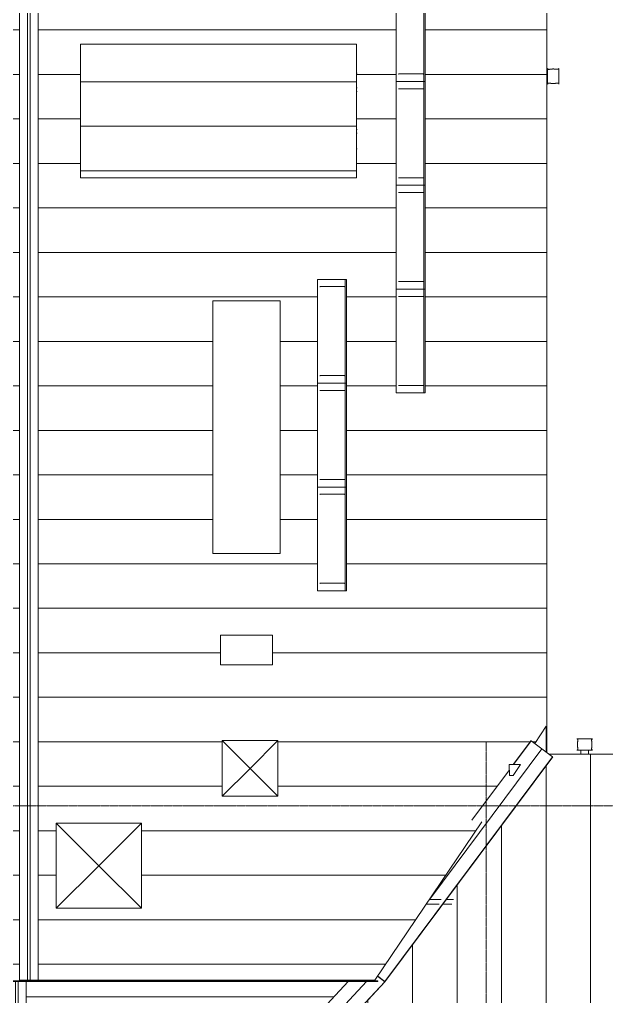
# Model space of a CAD drawing. Header units: millimetres. Extents: x -10178924 to 11692288, y -947381 to 58396.
# Drawn here: x 24262 to 32170, y -158919 to -145746 of the extents above; entities that cross this region are included whole.
import ezdxf

# ---------------------------------------------------------------- set-up
doc = ezdxf.new("R2010")
doc.units = ezdxf.units.MM
doc.linetypes.add('ADSK_Линия сетки', pattern=[25, 20, -2.5, 0, -2.5])
for name, color, linetype, lineweight in [('Воздуховоды', 7, 'Continuous', 18), ('Каркас', 7, 'Continuous', 18), ('Крыша', 7, 'Continuous', 9), ('Крыша штриховка', 7, 'Continuous', 9), ('Обобщенные модели', 7, 'Continuous', 18), ('Ограждение', 7, 'Continuous', 9), ('Оси', 253, 'Continuous', 9), ('Панели витража', 7, 'Continuous', 9), ('Перекрытие', 7, 'Continuous', 18), ('Стены наружные', 7, 'Continuous', 18), ('ШТРИХОВКА', 252, 'Continuous', 15)]:
    doc.layers.add(name, color=color, linetype=linetype, lineweight=lineweight)

# ---------------------------------------------------------------- blocks, each defined once
blk = doc.blocks.new('Водосток - Тип 1 _карниз больше 490мм_-5200714-План 2-го этажа')
at = {"layer": 'Обобщенные модели'}
for p, q in [((19, 685), (125, 685)), ((125, 685), (231, 685)), ((125, 535), (19, 535)), ((231, 535), (125, 535))]:
    blk.add_line(p, q, dxfattribs=at)
at = {"layer": 'Обобщенные модели', "flags": 128}
for points in [[(75, 523), (75, 528), (75, 534), (75, 535)], [(175, 535), (175, 531), (175, 525), (175, 522)]]:
    blk.add_lwpolyline(points, dxfattribs=at)
at = {"layer": 'Обобщенные модели'}
for points in [[(19, 535), (21, 535), (25, 536), (29, 539), (31, 542), (32, 545), (32, 547), (32, 549), (32, 552), (32, 554), (32, 556), (32, 559), (32, 561), (31, 564), (31, 567), (31, 570), (30, 573), (30, 576), (29, 579), (29, 582), (29, 586), (28, 590), (28, 596), (27, 605), (27, 615), (28, 624), (28, 630), (29, 634), (29, 638), (29, 641), (30, 644), (30, 647), (31, 650), (31, 653), (31, 656), (32, 659), (32, 661), (32, 664), (32, 666), (32, 668), (32, 671), (32, 673), (32, 675), (31, 678), (29, 681), (25, 684), (21, 685), (19, 685)], [(231, 685), (229, 685), (225, 684), (221, 681), (219, 678), (218, 675), (218, 673), (218, 671), (218, 668), (218, 666), (218, 664), (218, 661), (218, 659), (219, 656), (219, 653), (219, 650), (220, 647), (220, 644), (221, 641), (221, 638), (221, 634), (222, 630), (222, 624), (223, 615), (223, 605), (222, 596), (222, 590), (221, 586), (221, 582), (221, 579), (220, 576), (220, 573), (219, 570), (219, 567), (219, 564), (218, 561), (218, 559), (218, 556), (218, 554), (218, 552), (218, 549), (218, 547), (218, 545), (219, 542), (221, 539), (225, 536), (229, 535), (231, 535)]]:
    blk.add_open_spline(points, degree=3, knots=[-1, -1, -1, -1, -0.941176, -0.882353, -0.852941, -0.823529, -0.808824, -0.794118, -0.779412, -0.764706, -0.75, -0.735294, -0.720588, -0.705882, -0.691176, -0.676471, -0.661765, -0.647059, -0.632353, -0.617647, -0.602941, -0.588235, -0.558824, -0.529412, -0.470588, -0.441176, -0.411765, -0.397059, -0.382353, -0.367647, -0.352941, -0.338235, -0.323529, -0.308824, -0.294118, -0.279412, -0.264706, -0.25, -0.235294, -0.220588, -0.205882, -0.191176, -0.176471, -0.147059, -0.117647, -0.058824, 0, 0, 0, 0], dxfattribs=at)
blk = doc.blocks.new('PNS_Решетка вентиляционная - Декоративная-V23-План 2-го этажа')
at = {"layer": 'Панели витража'}
for p, q in [((-105, -192), (-105, -200)), ((105, -192), (105, -200))]:
    blk.add_line(p, q, dxfattribs=at)
blk = doc.blocks.new('PNS_Решетка вентиляционная - Декоративная-V24-План 2-го этажа')
at = {"layer": 'Панели витража'}
for p, q in [((-100, -192), (-100, -200)), ((100, -192), (100, -200))]:
    blk.add_line(p, q, dxfattribs=at)
blk = doc.blocks.new('PNS_Решетка вентиляционная - Декоративная-V25-План 2-го этажа')
at = {"layer": 'Панели витража'}
for p, q in [((-255, -192), (-255, -200)), ((255, -192), (255, -200))]:
    blk.add_line(p, q, dxfattribs=at)
blk = doc.blocks.new('Ограждение - Ограждение-2966641-План 2-го этажа')
at = {"layer": 'Ограждение'}
for p, q in [((24262, 43659), (24262, 17892)), ((24371, 43659), (24371, 17892)), ((24404, 17892), (24404, 43659)), ((24513, 43659), (24513, 17892)), ((24371, 17892), (24262, 17892)), ((24388, 17892), (24371, 17892)), ((24404, 17892), (24388, 17892)), ((24513, 17892), (24404, 17892))]:
    blk.add_line(p, q, dxfattribs=at)
blk = doc.blocks.new('Ограждение - Ограждение-2966801-План 2-го этажа')
at = {"layer": 'Ограждение'}
for p, q in [((24101, 17874), (24101, 13407)), ((24209, 17874), (24209, 13407)), ((24243, 13407), (24243, 17874)), ((24351, 17874), (24351, 13406))]:
    blk.add_line(p, q, dxfattribs=at)
blk = doc.blocks.new('Ограждение - Ограждение-2969153-План 2-го этажа')
at = {"layer": 'Ограждение'}
for p, q in [((30914, 20801), (31154, 21123)), ((31155, 21122), (30916, 20801)), ((31154, 21123), (31155, 21122)), ((31155, 21122), (31300, 21014)), ((29789, 18987), (31300, 21014)), ((31300, 21014), (31445, 20906)), ((29183, 17874), (31445, 20906)), ((29184, 17873), (31446, 20906)), ((31445, 20906), (31446, 20906)), ((30862, 20729), (30355, 20050)), ((30363, 20063), (30862, 20731)), ((29087, 17947), (29183, 17873)), ((29183, 17874), (29088, 17947)), ((24522, 13406), (28689, 17874)), ((28691, 17874), (24524, 13406)), ((24883, 13262), (29183, 17873)), ((24883, 13259), (29184, 17872)), ((25252, 13922), (28939, 17874)), ((28698, 17884), (28705, 17892)), ((28707, 17892), (28700, 17884)), ((28948, 17884), (28955, 17892)), ((29172, 17882), (29184, 17873)), ((29184, 17873), (29183, 17874)), ((29183, 17873), (29184, 17872))]:
    blk.add_line(p, q, dxfattribs=at)
blk = doc.blocks.new('Водосток - Тип 1 _карниз больше 490мм_-5192914-План 2-го этажа')
at = {"layer": 'Обобщенные модели'}
for p, q in [((19, 335), (125, 335)), ((125, 335), (231, 335)), ((125, 185), (19, 185)), ((75, 185), (75, 130)), ((75, 156), (75, 130)), ((231, 185), (125, 185)), ((175, 130), (175, 185)), ((175, 130), (175, 156))]:
    blk.add_line(p, q, dxfattribs=at)
at = {"layer": 'Обобщенные модели', "flags": 128}
for points in [[(75, 156), (75, 162), (75, 168), (75, 173), (75, 178), (75, 184), (75, 185)], [(75, 184), (75, 181), (75, 178), (75, 175), (75, 173), (75, 171), (75, 168), (75, 167), (75, 165), (75, 164), (75, 162), (75, 161), (75, 161), (75, 160), (75, 160)], [(175, 160), (175, 160), (175, 161), (175, 162), (175, 163), (175, 164), (175, 166), (175, 168), (175, 170), (175, 172), (175, 174), (175, 177), (175, 180), (175, 183), (175, 185)], [(175, 185), (175, 181), (175, 175), (175, 170), (175, 164), (175, 159), (175, 156)]]:
    blk.add_lwpolyline(points, dxfattribs=at)
at = {"layer": 'Обобщенные модели'}
for start, end in [(165.3598, 194.6402), (345.3598, 14.6402)]:
    blk.add_arc((125, 160), 52, start, end, dxfattribs=at)
for points in [[(19, 185), (21, 185), (25, 186), (29, 189), (31, 192), (32, 195), (32, 197), (32, 199), (32, 202), (32, 204), (32, 206), (32, 209), (32, 211), (31, 214), (31, 217), (31, 220), (30, 223), (30, 226), (29, 229), (29, 232), (29, 236), (28, 240), (28, 246), (27, 255), (27, 265), (28, 274), (28, 280), (29, 284), (29, 288), (29, 291), (30, 294), (30, 297), (31, 300), (31, 303), (31, 306), (32, 309), (32, 311), (32, 314), (32, 316), (32, 318), (32, 321), (32, 323), (32, 325), (31, 328), (29, 331), (25, 334), (21, 335), (19, 335)], [(231, 335), (229, 335), (225, 334), (221, 331), (219, 328), (218, 325), (218, 323), (218, 321), (218, 318), (218, 316), (218, 314), (218, 311), (218, 309), (219, 306), (219, 303), (219, 300), (220, 297), (220, 294), (221, 291), (221, 288), (221, 284), (222, 280), (222, 274), (223, 265), (223, 255), (222, 246), (222, 240), (221, 236), (221, 232), (221, 229), (220, 226), (220, 223), (219, 220), (219, 217), (219, 214), (218, 211), (218, 209), (218, 206), (218, 204), (218, 202), (218, 199), (218, 197), (218, 195), (219, 192), (221, 189), (225, 186), (229, 185), (231, 185)]]:
    blk.add_open_spline(points, degree=3, knots=[-1, -1, -1, -1, -0.941176, -0.882353, -0.852941, -0.823529, -0.808824, -0.794118, -0.779412, -0.764706, -0.75, -0.735294, -0.720588, -0.705882, -0.691176, -0.676471, -0.661765, -0.647059, -0.632353, -0.617647, -0.602941, -0.588235, -0.558824, -0.529412, -0.470588, -0.441176, -0.411765, -0.397059, -0.382353, -0.367647, -0.352941, -0.338235, -0.323529, -0.308824, -0.294118, -0.279412, -0.264706, -0.25, -0.235294, -0.220588, -0.205882, -0.191176, -0.176471, -0.147059, -0.117647, -0.058824, 0, 0, 0, 0], dxfattribs=at)
blk = doc.blocks.new('Зонт прямоугольного сечения - Стандартное-4268093-План 2-го этажа')
at = {"layer": 'Воздуховоды'}
for p, q in [((0, 0), (-575, 575)), ((-575, 575), (-575, -575)), ((-575, 575), (575, 575)), ((-575, 575), (575, 575)), ((-575, 575), (-575, -575)), ((575, 575), (0, 0)), ((575, -575), (575, 575)), ((575, 575), (575, -575)), ((-575, -575), (0, 0)), ((0, 0), (575, -575)), ((575, -575), (-575, -575)), ((575, -575), (-575, -575))]:
    blk.add_line(p, q, dxfattribs=at)
blk = doc.blocks.new('Зонт прямоугольного сечения - Стандартное-4268091-План 2-го этажа')
at = {"layer": 'Воздуховоды'}
for p, q in [((0, 0), (-375, 375)), ((-375, 375), (-375, -375)), ((-375, 375), (375, 375)), ((-375, 375), (375, 375)), ((-375, 375), (-375, -375)), ((375, 375), (0, 0)), ((375, -375), (375, 375)), ((375, 375), (375, -375)), ((-375, -375), (0, 0)), ((0, 0), (375, -375)), ((375, -375), (-375, -375)), ((375, -375), (-375, -375))]:
    blk.add_line(p, q, dxfattribs=at)
blk = doc.blocks.new('Construction_Roof-Accessories_Lindab_KO - Construction_Roof-Accessories_Lindab_KO-V28-План 2-го этажа')
at = {"layer": 'Обобщенные модели', "lineweight": 9}
for p, q in [((28808, 37442), (28467, 37442)), ((28467, 37440), (28473, 37440)), ((28801, 37440), (28808, 37440))]:
    blk.add_line(p, q, dxfattribs=at)
blk = doc.blocks.new('Construction_Roof-Accessories_Lindab_BR - Construction_Roof-Accessories_Lindab_BR-4209801-План 2-го этажа')
at = {"layer": 'Обобщенные модели', "lineweight": 9}
for p, q in [((28436, 38739), (28438, 38739)), ((28436, 37339), (28436, 38739)), ((28454, 38739), (28438, 38739)), ((28454, 38739), (28463, 38739)), ((28463, 38739), (28471, 38739)), ((28471, 38739), (28804, 38739)), ((28804, 38739), (28807, 38739)), ((28808, 38739), (28808, 37339)), ((28823, 38739), (28808, 38739)), ((28823, 38739), (28825, 38739)), ((28825, 37339), (28825, 38739)), ((28438, 37339), (28436, 37339)), ((28438, 37339), (28454, 37339)), ((28463, 37339), (28454, 37339)), ((28471, 37339), (28463, 37339)), ((28804, 37339), (28471, 37339)), ((28807, 37339), (28804, 37339)), ((28808, 37339), (28823, 37339)), ((28825, 37339), (28823, 37339))]:
    blk.add_line(p, q, dxfattribs=at)
blk = doc.blocks.new('Construction_Roof-Accessories_Lindab_KO - Construction_Roof-Accessories_Lindab_KO-4209799-План 2-го этажа')
at = {"layer": 'Обобщенные модели', "lineweight": 9}
for p, q in [((28808, 38642), (28467, 38642)), ((28467, 38640), (28473, 38640)), ((28801, 38640), (28808, 38640))]:
    blk.add_line(p, q, dxfattribs=at)
blk = doc.blocks.new('2 этаж')
at = {"layer": 'Крыша штриховка'}
h = blk.add_hatch(dxfattribs=at)
h.set_pattern_fill('FP_7', color=256, style=0, pattern_type=2)
h.set_pattern_definition([(0, (2436.5, -123085.8), (0, 600), [])])
h.paths.add_polyline_path([(24262, -105194), (24262, -79427), (17410, -79427), (17410, -102145), (17554, -102145), (17708, -102047), (18504, -103295), (18508, -103300), (18307, -103323), (18866, -104531), (18859, -104523), (18418, -103833), (18890, -105194), (24262, -105194)])
h.paths.add_polyline_path([(23652, -97473), (19932, -97473), (19932, -95673), (23652, -95673), (23652, -97257)])
h.paths.add_polyline_path([(23654, -94014), (22574, -94014), (22574, -92864), (23724, -92864), (23724, -94014), (23714, -94014)])
h.paths.add_polyline_path([(19932, -88253), (19932, -86453), (23652, -86453), (23652, -88253), (19984, -88253)])
h.paths.add_polyline_path([(21008, -84864), (20433, -84864), (20433, -83714), (21583, -83714), (21583, -84864), (21122, -84864)])
h = blk.add_hatch(dxfattribs=at)
h.set_pattern_fill('FP_8', color=256, style=0, pattern_type=2)
h.set_pattern_definition([(180, (3986.8, -123085.8), (-7e-14, -600), [])])
h.paths.add_polyline_path([(28450, -105194), (29050, -105194), (30490, -103059), (30355, -103036), (30363, -103023), (30862, -102355), (30861, -102285), (30914, -102285), (31154, -101963), (31204, -102000), (31360, -101769), (31360, -102117), (31365, -102120), (31365, -79427), (24513, -79427), (24513, -105194), (26356, -105194)])
h.paths.add_polyline_path([(25697, -104224), (24754, -104224), (24754, -103074), (25904, -103074), (25904, -104224)])
h.paths.add_polyline_path([(27403, -102713), (26993, -102713), (26993, -101963), (27743, -101963), (27743, -102713), (27580, -102713)])
h.paths.add_polyline_path([(26970, -100941), (26970, -100541), (27670, -100541), (27670, -100941), (26993, -100941)])
h.paths.add_polyline_path([(28291, -99944), (28278, -99944), (28278, -95744), (28667, -95744), (28667, -99944), (28293, -99944)])
h.paths.add_polyline_path([(26970, -99441), (26865, -99441), (26865, -96031), (27775, -96031), (27775, -99441), (27029, -99441)])
h.paths.add_polyline_path([(29371, -97275), (29337, -97275), (29337, -88875), (29726, -88875), (29726, -97275), (29497, -97275)])
h.paths.add_polyline_path([(27303, -94372), (25084, -94372), (25084, -92572), (28803, -92572), (28803, -94372), (27403, -94372)])
h.paths.add_polyline_path([(28440, -89947), (28436, -89947), (28436, -81547), (28825, -81547), (28825, -89947), (28441, -89947)])
h.paths.add_polyline_path([(26970, -87586), (26970, -87186), (27670, -87186), (27670, -87586), (27403, -87586)])
h.paths.add_polyline_path([(26865, -86001), (26865, -81401), (27775, -81401), (27775, -86001), (27168, -86001)])
h = blk.add_hatch(dxfattribs=at)
h.set_pattern_fill('FP_19', color=256, style=0, pattern_type=2)
h.set_pattern_definition([(180, (48620.2, -120184.8), (-7e-14, -600), [])])
h.paths.add_polyline_path([(25084, -94372), (28803, -94372), (28803, -92572), (25084, -92572), (25084, -94049)])
h = blk.add_hatch(dxfattribs=at)
h.set_pattern_fill('FP_9', color=256, style=0, pattern_type=2)
h.set_pattern_definition([(270, (156.05, -140285.14), (600, 4e-14), [])])
h.paths.add_polyline_path([(32637, -109697), (37875, -109697), (37875, -109554), (37850, -109554), (37764, -102215), (37764, -102165), (37875, -102165), (37875, -102145), (31398, -102145), (31446, -102180), (30009, -104107), (30110, -104107), (30089, -104167), (29964, -104167), (29183, -105213), (29184, -105214), (25018, -109681), (30950, -109697), (32278, -109697)])
h.paths.add_polyline_path([(10875, -109684), (10875, -109684), (10841, -109684)])
h.paths.add_polyline_path([(23415, -109677), (23396, -109649), (23403, -109649), (19368, -105320), (19370, -105319), (19368, -105320), (19288, -105194), (18890, -105194), (18418, -103833), (17401, -102242), (17554, -102145), (10815, -102145), (10815, -102203), (10925, -102203), (10925, -109623), (10875, -109623), (10875, -109644), (23215, -109677)])
h.paths.add_polyline_path([(32738, -109519), (32735, -109519), (32735, -109428), (32718, -109425), (32699, -109409), (32689, -109389), (32690, -109232), (32693, -109227), (32697, -109224), (32708, -109220), (32723, -109217), (32740, -109216), (32765, -109218), (32778, -109222), (32786, -109226), (32788, -109228), (32790, -109232), (32790, -109391), (32779, -109411), (32761, -109425), (32745, -109430), (32744, -109519), (32739, -109519)])
h.paths.add_polyline_path([(15975, -109519), (15970, -109519), (15969, -109428), (15952, -109425), (15934, -109409), (15924, -109389), (15925, -109232), (15928, -109227), (15932, -109224), (15943, -109220), (15958, -109217), (15975, -109216), (16000, -109218), (16013, -109222), (16021, -109226), (16023, -109228), (16025, -109232), (16025, -109391), (16014, -109411), (15996, -109425), (15980, -109430), (15979, -109519), (15976, -109519)])
h = blk.add_hatch(dxfattribs=at)
h.set_pattern_fill('FP_18', color=256, style=0, pattern_type=2)
h.set_pattern_definition([(180, (-5840.74, -140925.8), (-7e-14, -600), [])])
h.paths.add_polyline_path([(24832, -109681), (25252, -109164), (24604, -109680), (24786, -109681)])
h.paths.add_polyline_path([(24522, -109680), (28689, -105211), (24351, -105211), (24351, -109680), (24453, -109680)])
at = {"layer": 'Каркас'}
for p, q in [((29743, -104167), (29915, -104167)), ((29945, -104107), (29783, -104107)), ((29964, -104167), (30089, -104167)), ((30110, -104107), (30009, -104107)), ((24301, -105194), (24301, -105201)), ((24519, -105194), (24519, -105201)), ((24584, -105194), (24584, -105201)), ((24655, -105201), (24655, -105194)), ((28298, -105194), (28298, -105201)), ((28363, -105201), (28298, -105201)), ((28363, -105194), (28363, -105201)), ((28398, -105201), (28363, -105201)), ((28434, -105201), (28434, -105194))]:
    blk.add_line(p, q, dxfattribs=at)
at = {"layer": 'Крыша'}
for p, q in [((31365, -102120), (31365, -79427)), ((25084, -92572), (28803, -92572)), ((25084, -92572), (25084, -94372)), ((28803, -94372), (28803, -92572)), ((28803, -94372), (25084, -94372)), ((26970, -100541), (26971, -100541)), ((26971, -100941), (26970, -100941)), ((31204, -102000), (31360, -101769)), ((31360, -101769), (31360, -102116)), ((37875, -102145), (31398, -102145)), ((29050, -105194), (30490, -103059)), ((24513, -105194), (29050, -105194))]:
    blk.add_line(p, q, dxfattribs=at)
at = {"layer": 'Оси', "color": 252, "linetype": 'ADSK_Линия сетки'}
for p, q in [((30550, -128115), (30550, -101978)), ((-10115, -102841), (56005, -102841))]:
    blk.add_line(p, q, dxfattribs=at)
at = {"layer": 'Перекрытие'}
for p, q in [((27775, -96031), (26865, -96031)), ((26865, -96031), (26865, -99441)), ((27775, -99441), (27775, -96031)), ((26865, -99441), (27775, -99441))]:
    blk.add_line(p, q, dxfattribs=at)
at = {"layer": 'Стены наружные'}
for p, q in [((26970, -100540), (27671, -100540)), ((26970, -100942), (26970, -100540)), ((27670, -100541), (26971, -100541)), ((26971, -100941), (26971, -100541)), ((27670, -100941), (27670, -100541)), ((27671, -100540), (27671, -100942)), ((27671, -100942), (26970, -100942)), ((26971, -100941), (27670, -100941)), ((30861, -102285), (31012, -102285)), ((30861, -102285), (30862, -102435)), ((30911, -102435), (31012, -102285)), ((30911, -102435), (30862, -102435)), ((19379, -105201), (29090, -105201)), ((29090, -105211), (19379, -105211)), ((24388, -105201), (24388, -105211)), ((29090, -105201), (29090, -105211))]:
    blk.add_line(p, q, dxfattribs=at)
at = {"layer": 'Воздуховоды', "rotation": 270}
for name, p in [('Зонт прямоугольного сечения - Стандартное-4268091-План 2-го этажа', (27368, -102338)), ('Зонт прямоугольного сечения - Стандартное-4268093-План 2-го этажа', (25329, -103649))]:
    blk.add_blockref(name, p, dxfattribs=at)
at = {"layer": 'Обобщенные модели'}
for name, p in [('Construction_Roof-Accessories_Lindab_BR - Construction_Roof-Accessories_Lindab_BR-4209801-План 2-го этажа', (901, -130414)), ('Construction_Roof-Accessories_Lindab_KO - Construction_Roof-Accessories_Lindab_KO-V28-План 2-го этажа', (901, -130414)), ('Construction_Roof-Accessories_Lindab_BR - Construction_Roof-Accessories_Lindab_BR-4209801-План 2-го этажа', (901, -131814)), ('Construction_Roof-Accessories_Lindab_KO - Construction_Roof-Accessories_Lindab_KO-4209799-План 2-го этажа', (901, -131814)), ('Construction_Roof-Accessories_Lindab_KO - Construction_Roof-Accessories_Lindab_KO-V28-План 2-го этажа', (901, -131814)), ('Construction_Roof-Accessories_Lindab_BR - Construction_Roof-Accessories_Lindab_BR-4209801-План 2-го этажа', (901, -133214)), ('Construction_Roof-Accessories_Lindab_KO - Construction_Roof-Accessories_Lindab_KO-4209799-План 2-го этажа', (901, -133214)), ('Construction_Roof-Accessories_Lindab_BR - Construction_Roof-Accessories_Lindab_BR-4209801-План 2-го этажа', (-159, -134483)), ('Construction_Roof-Accessories_Lindab_KO - Construction_Roof-Accessories_Lindab_KO-4209799-План 2-го этажа', (-159, -134483)), ('Construction_Roof-Accessories_Lindab_BR - Construction_Roof-Accessories_Lindab_BR-4209801-План 2-го этажа', (901, -134614)), ('Construction_Roof-Accessories_Lindab_KO - Construction_Roof-Accessories_Lindab_KO-V28-План 2-го этажа', (901, -133214)), ('Construction_Roof-Accessories_Lindab_KO - Construction_Roof-Accessories_Lindab_KO-4209799-План 2-го этажа', (901, -134614)), ('Construction_Roof-Accessories_Lindab_KO - Construction_Roof-Accessories_Lindab_KO-V28-План 2-го этажа', (-159, -134483)), ('Construction_Roof-Accessories_Lindab_BR - Construction_Roof-Accessories_Lindab_BR-4209801-План 2-го этажа', (-159, -135883)), ('Construction_Roof-Accessories_Lindab_KO - Construction_Roof-Accessories_Lindab_KO-V28-План 2-го этажа', (901, -134614)), ('Construction_Roof-Accessories_Lindab_KO - Construction_Roof-Accessories_Lindab_KO-4209799-План 2-го этажа', (-159, -135883)), ('Construction_Roof-Accessories_Lindab_KO - Construction_Roof-Accessories_Lindab_KO-V28-План 2-го этажа', (-159, -135883)), ('Construction_Roof-Accessories_Lindab_BR - Construction_Roof-Accessories_Lindab_BR-4209801-План 2-го этажа', (-159, -137283)), ('Construction_Roof-Accessories_Lindab_KO - Construction_Roof-Accessories_Lindab_KO-4209799-План 2-го этажа', (-159, -137283)), ('Construction_Roof-Accessories_Lindab_KO - Construction_Roof-Accessories_Lindab_KO-V28-План 2-го этажа', (-159, -137283)), ('Водосток - Тип 1 _карниз больше 490мм_-5192914-План 2-го этажа', (31752, -102275))]:
    blk.add_blockref(name, p, dxfattribs=at)
at = {"layer": 'Обобщенные модели', "rotation": 270.1776150639599}
blk.add_blockref('Водосток - Тип 1 _карниз больше 490мм_-5200714-План 2-го этажа', (30842, -92881), dxfattribs=at)
at = {"layer": 'Ограждение'}
for name in ['Ограждение - Ограждение-2966641-План 2-го этажа', 'Ограждение - Ограждение-2969153-План 2-го этажа', 'Ограждение - Ограждение-2966801-План 2-го этажа']:
    blk.add_blockref(name, (0, -123086), dxfattribs=at)
at = {"layer": 'Панели витража', "rotation": 90}
for name, p in [('PNS_Решетка вентиляционная - Декоративная-V24-План 2-го этажа', (28611, -93062)), ('PNS_Решетка вентиляционная - Декоративная-V25-План 2-го этажа', (28611, -93467)), ('PNS_Решетка вентиляционная - Декоративная-V23-План 2-го этажа', (28611, -93877))]:
    blk.add_blockref(name, p, dxfattribs=at)

msp = doc.modelspace()

# ---------------------------------------------------------------- block references
at = {"layer": 'ШТРИХОВКА'}
msp.add_blockref('2 этаж', (0, -53506.6), dxfattribs=at)

doc.saveas('drawing.dxf')
